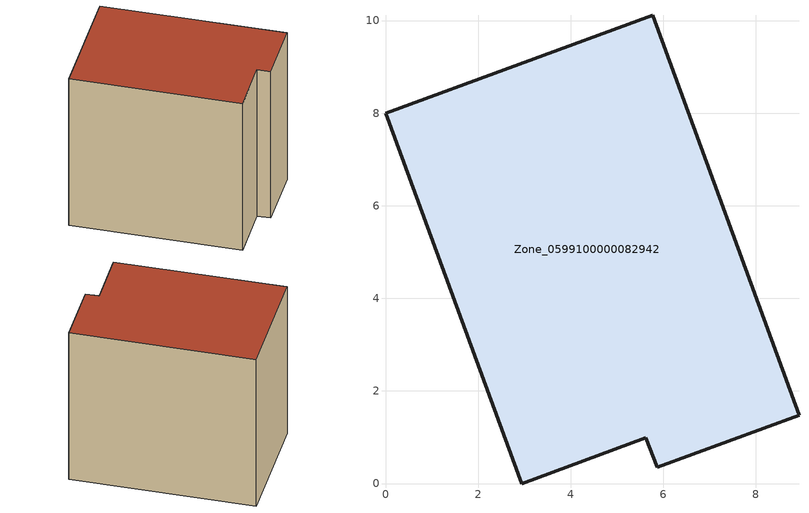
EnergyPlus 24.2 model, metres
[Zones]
Zone_0599100000082942
 floor ground (C_G): 0,8 5.77,10.11 8.93,1.47 5.87,0.35 5.62,0.99 2.94,0 z0
 wall outside (C_F): 5.77,10.11 0,8 2.94,0 5.62,0.99 5.87,0.35 8.93,1.47 5.77,10.11 z0:8.57
 roof outside (C_R): 8.93,1.47 5.77,10.11 0,8 2.94,0 5.62,0.99 5.87,0.35 z8.57
[BUILDING]
Pand.0599100000082942: North Axis=0; Terrain=City; Loads Convergence Tolerance Value=0.04; Temperature Convergence Tolerance Value=0.4; Solar Distribution=FullExterior; Maximum Number of Warmup Days=25; Minimum Number of Warmup Days=1
[Site:Location]
Rotterdam.The.Hague.AP_ZH_NLD Design_Conditions: Latitude=51.96; Longitude=4.45; Time Zone=1; Elevation=-4.5
[SITE:GROUNDTEMPERATURE:BUILDINGSURFACE]
18, 18, 18, 18, 18, 18, 18, 18, 18, 18, 18, 18
[MATERIAL] Thermal Absorptance=0.9; Solar Absorptance=0.7; Visible Absorptance=0.7
Name | Roughness | Thickness | Conductivity | Density | Specific Heat
G.TC.1946-1964 | MediumSmooth | 0.15 | 1 | 540 | 1210
F.TC.1946-1964 | Rough | 0.3 | 0.857143 | 1920 | 840
R.TC.1946-1964 | MediumRough | 0.2 | 0.235294 | 1500 | 1000
[CONSTRUCTION]
C_G: G.TC.1946-1964
C_F: F.TC.1946-1964
C_R: R.TC.1946-1964
[ZONE]
Zone_0599100000082942: Type=1; Multiplier=1; Ceiling Height=Autocalculate; Volume=Autocalculate; Floor Area=autocalculate; Part of Total Floor Area=Yes
[ZONEINFILTRATION:DESIGNFLOWRATE]
Infil_Zone_0599100000082942: Zone or ZoneList or Space or SpaceList=Zone_0599100000082942; Schedule=AlwaysOn; Design Flow Rate Calculation Method=Flow/Area; Flow Rate per Floor Area=0.003; Constant Term Coefficient=1; Temperature Term Coefficient=0; Velocity Term Coefficient=0; Velocity Squared Term Coefficient=0
[HVACTEMPLATE:ZONE:IDEALLOADSAIRSYSTEM]
Zone_0599100000082942: Maximum Heating Supply Air Temperature=50; Minimum Cooling Supply Air Temperature=13; Maximum Heating Supply Air Humidity Ratio=0.0156; Minimum Cooling Supply Air Humidity Ratio=0.0077; Heating Limit=NoLimit; Cooling Limit=NoLimit; Dehumidification Control Type=ConstantSensibleHeatRatio; Cooling Sensible Heat Ratio=0.7; Dehumidification Setpoint=60; Humidification Control Type=None; Humidification Setpoint=30; Outdoor Air Method=None; Outdoor Air Flow Rate per Person=0.00944; Outdoor Air Flow Rate per Zone Floor Area=0; Outdoor Air Flow Rate per Zone=0; Demand Controlled Ventilation Type=None; Outdoor Air Economizer Type=NoEconomizer; Heat Recovery Type=None; Sensible Heat Recovery Effectiveness=0.7; Latent Heat Recovery Effectiveness=0.65
[ZONECONTROL:THERMOSTAT]
ThermostatControl_Zone_0599100000082942: Zone or ZoneList=Zone_0599100000082942; Control Type Schedule=DualSetpointControlType; Control 1=Thermostat_Zone_0599100000082942; Temperature Difference Between Cutout And Setpoint=0
[THERMOSTATSETPOINT:DUALSETPOINT]
Thermostat_Zone_0599100000082942: Heating Setpoint Temperature Schedule=HeatingSetpoint_Zone_0599100000082942; Cooling Setpoint Temperature Schedule=CoolingSetpoint_Zone_0599100000082942
[SCHEDULE:COMPACT]
HeatingSetpoint_Zone_0599100000082942: Through: 12/31, For: AllDays, Until: 24:00, 21
CoolingSetpoint_Zone_0599100000082942: Through: 12/31, For: AllDays, Until: 24:00, 24
DualSetpointControlType: Through: 12/31, For: AllDays, Until: 24:00, 4
AlwaysOn: Through: 12/31, For: AllDays, Until: 24:00, 1
